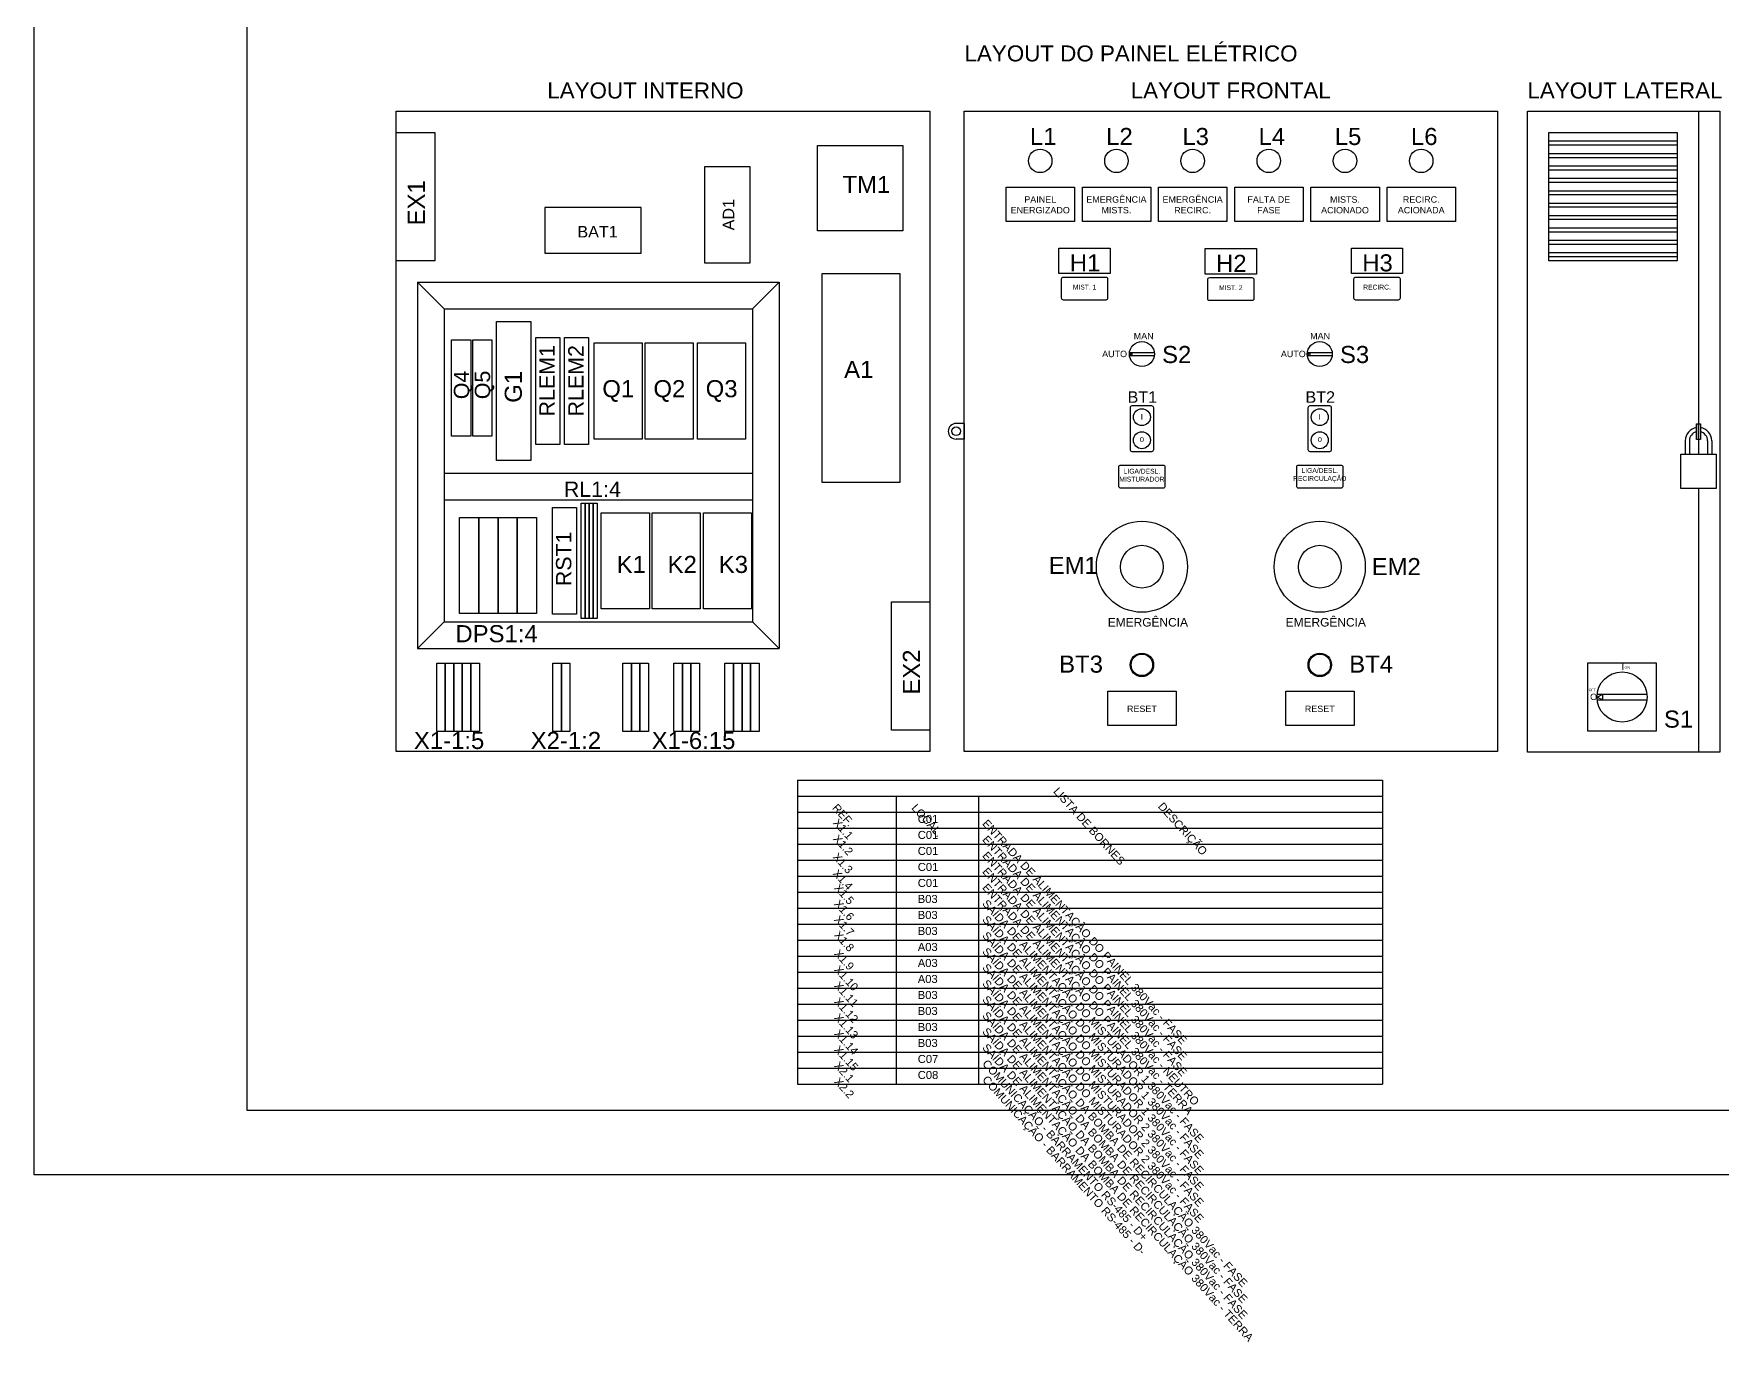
# Model space of a CAD drawing. Header units: millimetres. Extents: x 100 to 940, y 59 to 694.
# Drawn here: x 100 to 495.5, y 60.7 to 367.3 of the extents above; entities that cross this region are included whole.
import ezdxf

# ---------------------------------------------------------------- set-up
doc = ezdxf.new("R2010")
doc.units = ezdxf.units.MM
doc.styles.add('Annotative', font='arial.ttf')
doc.styles.add('Notes', font='arial.ttf', dxfattribs={"height": 3})
doc.styles.get("Standard").update_dxf_attribs({"font": 'arial.ttf'})

msp = doc.modelspace()

# ---------------------------------------------------------------- linework, layer by layer
for p, q in [((342.94, 349.17), (367.97, 349.17)), ((489.96, 349.17), (489.96, 268.83)), ((484.96, 342.17), (454.92, 342.17)), ((454.92, 341.26), (484.96, 341.26)), ((454.92, 339.26), (484.96, 339.26)), ((454.92, 338.36), (484.96, 338.36)), ((454.92, 336.36), (484.96, 336.36)), ((454.92, 335.46), (484.96, 335.46)), ((454.92, 333.45), (484.96, 333.45)), ((454.92, 332.55), (484.96, 332.55)), ((454.92, 330.55), (484.96, 330.55)), ((454.92, 329.65), (484.96, 329.65)), ((454.92, 327.65), (484.96, 327.65)), ((454.92, 326.75), (484.96, 326.75)), ((454.92, 324.74), (484.96, 324.74)), ((454.92, 323.84), (484.96, 323.84)), ((454.92, 321.84), (484.96, 321.84)), ((454.92, 320.94), (484.96, 320.94)), ((454.92, 318.94), (484.96, 318.94)), ((454.92, 318.04), (484.96, 318.04)), ((454.92, 316.03), (484.96, 316.03)), ((454.92, 315.13), (484.96, 315.13)), ((189.91, 309.14), (274.61, 309.14)), ((189.91, 309.14), (189.91, 223.3)), ((189.91, 309.14), (196.16, 302.88)), ((274.61, 309.14), (268.36, 302.88)), ((274.61, 309.14), (274.61, 223.3)), ((196.16, 302.88), (196.16, 229.56)), ((196.16, 302.88), (268.36, 302.88)), ((268.36, 302.88), (268.36, 229.56)), ((356.64, 292.27), (357.31, 292.61)), ((356.64, 292.27), (357.31, 291.94)), ((356.66, 292.61), (362.49, 292.61)), ((356.66, 291.94), (362.49, 291.94)), ((357.31, 291.94), (357.31, 292.61)), ((398.31, 292.27), (398.98, 292.61)), ((398.31, 292.27), (398.98, 291.94)), ((398.33, 292.61), (404.16, 292.61)), ((398.33, 291.94), (404.16, 291.94)), ((398.98, 291.94), (398.98, 292.61)), ((317.91, 276.02), (316.06, 276.02)), ((317.91, 276.02), (317.91, 272.33)), ((317.91, 272.33), (316.06, 272.33)), ((196.16, 264.34), (268.36, 264.34)), ((196.16, 258.08), (268.36, 258.08)), ((489.96, 260.76), (489.96, 199.02)), ((196.16, 229.56), (189.91, 223.3)), ((196.16, 229.56), (268.36, 229.56)), ((268.36, 229.56), (274.61, 223.3)), ((189.91, 223.3), (274.61, 223.3)), ((466.19, 211.91), (467.53, 212.58)), ((466.19, 211.91), (467.53, 211.24)), ((466.23, 212.58), (477.89, 212.58)), ((466.23, 211.24), (477.89, 211.24)), ((467.53, 211.24), (467.53, 212.58)), ((278.91, 192.41), (415.94, 192.41)), ((278.91, 192.41), (278.91, 121.16)), ((415.94, 192.41), (415.94, 121.16)), ((278.91, 188.66), (415.94, 188.66)), ((302, 188.66), (302, 121.16)), ((321.33, 188.66), (321.33, 121.16)), ((278.91, 184.91), (415.94, 184.91)), ((278.91, 181.16), (415.94, 181.16)), ((278.91, 177.41), (415.94, 177.41)), ((278.91, 177.41), (415.94, 177.41)), ((278.91, 173.66), (415.94, 173.66)), ((278.91, 169.91), (415.94, 169.91)), ((278.91, 166.16), (415.94, 166.16)), ((278.91, 162.41), (415.94, 162.41)), ((278.91, 158.66), (415.94, 158.66)), ((278.91, 154.91), (415.94, 154.91)), ((278.91, 151.16), (415.94, 151.16)), ((278.91, 147.41), (415.94, 147.41)), ((278.91, 143.66), (415.94, 143.66)), ((278.91, 139.91), (415.94, 139.91)), ((278.91, 136.16), (415.94, 136.16)), ((278.91, 132.41), (415.94, 132.41)), ((278.91, 128.66), (415.94, 128.66)), ((278.91, 124.91), (415.94, 124.91)), ((278.91, 121.16), (415.94, 121.16))]:
    msp.add_line(p, q)
at = {"linetype": 'Continuous'}
for p, q in [((489.96, 272.25), (489.96, 275.94)), ((486.86, 271.96), (486.86, 268.83)), ((487.82, 271.96), (487.82, 268.83)), ((492.1, 271.96), (492.1, 268.83)), ((493.06, 271.96), (493.06, 268.83))]:
    msp.add_line(p, q, dxfattribs=at)
for points in [[(100, 100), (940, 100), (940, 693.94), (100, 693.94)], [(150, 679), (925, 679), (925, 115), (150, 115)], [(184.91, 349.17), (309.91, 349.17), (309.91, 199.17), (184.91, 199.17)], [(317.91, 349.17), (442.91, 349.17), (442.91, 199.17), (317.91, 199.17)], [(449.91, 349.17), (494.97, 349.17), (494.97, 199.02), (449.91, 199.02)], [(184.91, 344.17), (193.92, 344.17), (193.92, 314.14), (184.91, 314.14)], [(454.92, 344.17), (484.96, 344.17), (484.96, 314.13), (454.92, 314.13)], [(283.58, 341.15), (303.61, 341.15), (303.61, 321.12), (283.58, 321.12)], [(267.79, 336.18), (257.11, 336.18), (257.11, 313.66), (267.79, 313.66)], [(327.78, 331.36), (343.8, 331.36), (343.8, 323.35), (327.78, 323.35)], [(345.63, 331.36), (361.65, 331.36), (361.65, 323.35), (345.63, 323.35)], [(363.48, 331.36), (379.5, 331.36), (379.5, 323.35), (363.48, 323.35)], [(381.33, 331.36), (397.35, 331.36), (397.35, 323.35), (381.33, 323.35)], [(399.18, 331.36), (415.2, 331.36), (415.2, 323.35), (399.18, 323.35)], [(417.03, 331.36), (433.05, 331.36), (433.05, 323.35), (417.03, 323.35)], [(242.28, 315.9), (242.28, 326.58), (219.75, 326.58), (219.75, 315.9)], [(340.16, 317.11), (352.16, 317.11), (352.16, 311.11), (340.16, 311.11)], [(374.41, 316.99), (386.41, 316.99), (386.41, 310.99), (374.41, 310.99)], [(408.66, 317.11), (420.66, 317.11), (420.66, 311.11), (408.66, 311.11)], [(284.66, 311.16), (302.91, 311.16), (302.91, 262.16), (284.66, 262.16)], [(208.43, 299.88), (216.44, 299.88), (216.44, 267.34), (208.43, 267.34)], [(197.88, 295.57), (202.38, 295.57), (202.38, 273.04), (197.88, 273.04)], [(202.82, 295.57), (207.33, 295.57), (207.33, 273.04), (202.82, 273.04)], [(217.59, 296.12), (223.2, 296.12), (223.2, 271.09), (217.59, 271.09)], [(224.35, 296.12), (229.96, 296.12), (229.96, 271.09), (224.35, 271.09)], [(231.25, 294.87), (242.52, 294.87), (242.52, 272.34), (231.25, 272.34)], [(243.23, 294.87), (254.49, 294.87), (254.49, 272.34), (243.23, 272.34)], [(255.47, 294.87), (266.73, 294.87), (266.73, 272.34), (255.47, 272.34)], [(228.23, 257.31), (229.17, 257.31), (229.17, 230.34), (228.23, 230.34)], [(229.17, 257.31), (230.11, 257.31), (230.11, 230.34), (229.17, 230.34)], [(230.11, 257.31), (231.05, 257.31), (231.05, 230.34), (230.11, 230.34)], [(231.05, 257.31), (232, 257.31), (232, 230.34), (231.05, 230.34)], [(199.73, 253.98), (204.24, 253.98), (204.24, 231.46), (199.73, 231.46)], [(204.24, 253.98), (208.75, 253.98), (208.75, 231.46), (204.24, 231.46)], [(208.75, 253.98), (213.25, 253.98), (213.25, 231.46), (208.75, 231.46)], [(213.25, 253.98), (217.76, 253.98), (217.76, 231.46), (213.25, 231.46)], [(221.49, 256.34), (227.1, 256.34), (227.1, 231.31), (221.49, 231.31)], [(232.93, 255.09), (244.2, 255.09), (244.2, 232.56), (232.93, 232.56)], [(244.88, 255.09), (256.14, 255.09), (256.14, 232.56), (244.88, 232.56)], [(256.87, 255.09), (268.13, 255.09), (268.13, 232.56), (256.87, 232.56)], [(300.89, 234.21), (309.91, 234.21), (309.91, 204.17), (300.89, 204.17)], [(194.38, 219.82), (196.38, 219.82), (196.38, 203.8), (194.38, 203.8)], [(196.38, 219.82), (198.38, 219.82), (198.38, 203.8), (196.38, 203.8)], [(198.38, 219.82), (200.38, 219.82), (200.38, 203.8), (198.38, 203.8)], [(200.38, 219.82), (202.39, 219.82), (202.39, 203.8), (200.38, 203.8)], [(202.39, 219.82), (204.39, 219.82), (204.39, 203.8), (202.39, 203.8)], [(221.6, 219.82), (223.6, 219.82), (223.6, 203.8), (221.6, 203.8)], [(223.6, 219.82), (225.61, 219.82), (225.61, 203.8), (223.6, 203.8)], [(237.98, 219.82), (239.99, 219.82), (239.99, 203.8), (237.98, 203.8)], [(239.99, 219.82), (241.99, 219.82), (241.99, 203.8), (239.99, 203.8)], [(241.99, 219.82), (243.99, 219.82), (243.99, 203.8), (241.99, 203.8)], [(249.93, 219.82), (251.94, 219.82), (251.94, 203.8), (249.93, 203.8)], [(251.94, 219.82), (253.94, 219.82), (253.94, 203.8), (251.94, 203.8)], [(253.94, 219.82), (255.94, 219.82), (255.94, 203.8), (253.94, 203.8)], [(261.91, 219.82), (263.91, 219.82), (263.91, 203.8), (261.91, 203.8)], [(263.91, 219.82), (265.92, 219.82), (265.92, 203.8), (263.91, 203.8)], [(265.92, 219.82), (267.92, 219.82), (267.92, 203.8), (265.92, 203.8)], [(267.92, 219.82), (269.92, 219.82), (269.92, 203.8), (267.92, 203.8)], [(464.05, 219.92), (480.07, 219.92), (480.07, 203.9), (464.05, 203.9)], [(351.6, 213.26), (367.62, 213.26), (367.62, 205.25), (351.6, 205.25)], [(393.27, 213.26), (409.29, 213.26), (409.29, 205.25), (393.27, 205.25)]]:
    msp.add_lwpolyline(points, close=True)
for points in [[(341.21, 310.31), (351.11, 310.31, -0.414214), (351.56, 309.86), (351.56, 305.36, -0.414214), (351.11, 304.91), (341.21, 304.91, -0.414214), (340.76, 305.36), (340.76, 309.86, -0.414214)], [(375.46, 310.2), (385.36, 310.2, -0.414214), (385.81, 309.75), (385.81, 305.25, -0.414214), (385.36, 304.8), (375.46, 304.8, -0.414214), (375.01, 305.25), (375.01, 309.75, -0.414214)], [(409.71, 310.31), (419.61, 310.31, -0.414214), (420.06, 309.86), (420.06, 305.36, -0.414214), (419.61, 304.91), (409.71, 304.91, -0.414214), (409.26, 305.36), (409.26, 309.86, -0.414214)], [(356.88, 269.83), (356.88, 279.73, -0.414214), (357.33, 280.18), (361.83, 280.18, -0.414214), (362.28, 279.73), (362.28, 269.83, -0.414214), (361.83, 269.38), (357.33, 269.38, -0.414214)], [(398.55, 269.83), (398.55, 279.73, -0.414214), (399, 280.18), (403.5, 280.18, -0.414214), (403.95, 279.73), (403.95, 269.83, -0.414214), (403.5, 269.38), (399, 269.38, -0.414214)], [(354.63, 266.25), (364.53, 266.25, -0.414214), (364.98, 265.8), (364.98, 261.3, -0.414214), (364.53, 260.85), (354.63, 260.85, -0.414214), (354.18, 261.3), (354.18, 265.8, -0.414214)], [(396.3, 266.25), (406.2, 266.25, -0.414214), (406.65, 265.8), (406.65, 261.3, -0.414214), (406.2, 260.85), (396.3, 260.85, -0.414214), (395.85, 261.3), (395.85, 265.8, -0.414214)]]:
    msp.add_lwpolyline(points, format="xyb", close=True)
for points in [[(489.51, 275.94), (490.42, 275.94), (490.42, 272.25), (489.51, 272.25)], [(485.82, 268.83), (494.1, 268.83), (494.1, 260.76), (485.82, 260.76)]]:
    msp.add_lwpolyline(points, close=True, dxfattribs=at)
for centre, radius in [((335.76, 337.54), 2.75), ((353.61, 337.54), 2.75), ((371.46, 337.54), 2.75), ((389.31, 337.54), 2.75), ((407.16, 337.54), 2.75), ((425.01, 337.54), 2.75), ((359.58, 292.27), 2.93), ((401.25, 292.27), 2.93), ((359.58, 277.48), 1.98), ((401.25, 277.48), 1.98), ((316.06, 274.17), 1.01), ((359.58, 272.08), 1.98), ((401.25, 272.08), 1.98), ((359.58, 242.44), 10.67), ((401.25, 242.44), 10.67), ((359.58, 242.44), 5.01), ((401.25, 242.44), 5.01), ((359.58, 219.44), 2.75), ((359.58, 219.44), 2.52), ((401.25, 219.44), 2.75), ((401.25, 219.44), 2.52), ((472.06, 211.91), 5.87)]:
    msp.add_circle(centre, radius)
msp.add_arc((316.06, 274.17), 1.84, 90, 270)
for radius, start, end in [(3.1, 98.4631, 180), (2.14, 102.3098, 180), (3.1, 0, 81.5369), (2.14, 0, 77.6902)]:
    msp.add_arc((489.96, 271.96), radius, start, end, dxfattribs=at)

# ---------------------------------------------------------------- texts
for s, height, rotation, style, p in [('EX1', 4.005, 90, 'Annotative', (191.61, 322.42)), ('AD1', 2.7, 90, 'Annotative', (264.1, 321.26)), ('RLEM1', 3.587, 90, 'Annotative', (222.02, 277.66)), ('RLEM2', 3.587, 90, 'Annotative', (228.78, 277.66)), ('Q4', 3.587, 90, 'Annotative', (201.99, 281.69)), ('Q5', 3.587, 90, 'Annotative', (206.9, 281.69)), ('G1', 4.005, 90, 'Annotative', (214.33, 280.85)), ('RST1', 3.587, 90, 'Annotative', (225.92, 237.88)), ('EX2', 4.005, 90, 'Annotative', (307.6, 212.46)), ('LISTA DE BORNES', 1.875, 312.1646, 'Notes', (338.7, 189.69)), ('REF.', 1.875, 312.1646, 'Notes', (286.92, 185.82)), ('LOCAL.', 1.875, 312.1646, 'Notes', (305.48, 185.82)), ('DESCRIÇÃO', 1.875, 312.1646, 'Notes', (363.22, 186.17)), ('X1.1', 1.875, 312.1646, 'Notes', (287.1, 182.33)), ('ENTRADA DE ALIMENTAÇÃO DO PAINEL 380Vac - FASE', 1.875, 312.1646, 'Notes', (322.06, 182.14)), ('X1.2', 1.875, 312.1646, 'Notes', (287.1, 178.6)), ('ENTRADA DE ALIMENTAÇÃO DO PAINEL 380Vac - FASE', 1.875, 312.1646, 'Notes', (322.06, 178.39)), ('X1.3', 1.875, 312.1646, 'Notes', (287.03, 174.33)), ('ENTRADA DE ALIMENTAÇÃO DO PAINEL 380Vac - FASE', 1.875, 312.1646, 'Notes', (322.06, 174.64)), ('X1.4', 1.875, 312.1646, 'Notes', (287.03, 170.48)), ('ENTRADA DE ALIMENTAÇÃO DO PAINEL 380Vac - NEUTRO', 1.875, 312.1646, 'Notes', (322.06, 170.89)), ('X1.5', 1.875, 312.1646, 'Notes', (287.34, 167.06)), ('ENTRADA DE ALIMENTAÇÃO DO PAINEL 380Vac - TERRA', 1.875, 312.1646, 'Notes', (322.06, 167.14)), ('X1.6', 1.875, 312.1646, 'Notes', (287.34, 163.33)), ('SAÍDA DE ALIMENTAÇÃO DO MISTURADOR 1 380Vac - FASE', 1.875, 312.1646, 'Notes', (322.06, 163.39)), ('X1.7', 1.875, 312.1646, 'Notes', (287.34, 159.67)), ('SAÍDA DE ALIMENTAÇÃO DO MISTURADOR 1 380Vac - FASE', 1.875, 312.1646, 'Notes', (322.06, 159.64)), ('X1.8', 1.875, 312.1646, 'Notes', (287.34, 156.04)), ('SAÍDA DE ALIMENTAÇÃO DO MISTURADOR 1 380Vac - FASE', 1.875, 312.1646, 'Notes', (322.06, 155.89)), ('X1.9', 1.875, 312.1646, 'Notes', (287.34, 151.68)), ('SAÍDA DE ALIMENTAÇÃO DO MISTURADOR 2 380Vac - FASE', 1.875, 312.1646, 'Notes', (322.06, 152.14)), ('X1.10', 1.875, 312.1646, 'Notes', (287.34, 147.93)), ('SAÍDA DE ALIMENTAÇÃO DO MISTURADOR 2 380Vac - FASE', 1.875, 312.1646, 'Notes', (322.06, 148.39)), ('X1.11', 1.875, 312.1646, 'Notes', (287.34, 144.18)), ('SAÍDA DE ALIMENTAÇÃO DO MISTURADOR 2 380Vac - FASE', 1.875, 312.1646, 'Notes', (322.06, 144.64)), ('X1.12', 1.875, 312.1646, 'Notes', (287.34, 140.43)), ('SAÍDA DE ALIMENTAÇÃO DA BOMBA DE RECIRCULAÇÃO 380Vac - FASE', 1.875, 312.1646, 'Notes', (322.06, 140.89)), ('X1.13', 1.875, 312.1646, 'Notes', (287.34, 136.68)), ('SAÍDA DE ALIMENTAÇÃO DA BOMBA DE RECIRCULAÇÃO 380Vac - FASE', 1.875, 312.1646, 'Notes', (322.06, 137.14)), ('X1.14', 1.875, 312.1646, 'Notes', (287.34, 132.93)), ('SAÍDA DE ALIMENTAÇÃO DA BOMBA DE RECIRCULAÇÃO 380Vac - FASE', 1.875, 312.1646, 'Notes', (322.06, 133.39)), ('SAÍDA DE ALIMENTAÇÃO DA BOMBA DE RECIRCULAÇÃO 380Vac - TERRA', 1.875, 312.1646, 'Notes', (322.06, 129.64)), ('X1.15', 1.875, 312.1646, 'Notes', (287.34, 129.18)), ('X2.1', 1.875, 312.1646, 'Notes', (287.34, 125.43)), ('COMUNICAÇÃO - BARRAMENTO RS-485 - D+', 1.875, 312.1646, 'Notes', (322.06, 125.89)), ('X2.2', 1.875, 312.1646, 'Notes', (287.34, 121.68)), ('COMUNICAÇÃO - BARRAMENTO RS-485 - D-', 1.875, 312.1646, 'Notes', (322.06, 122.14))]:
    msp.add_text(s, height=height, rotation=rotation, dxfattribs=dict(style=style)).set_placement(p)
for s, height, style, p in [('BAT1', 2.7, 'Annotative', (227.35, 319.59)), ('BT1', 2.7, 'Annotative', (356.23, 280.85)), ('BT2', 2.7, 'Annotative', (397.9, 280.85)), ('I', 1.35, 'Annotative', (359.31, 276.88)), ('I', 1.35, 'Annotative', (400.98, 276.88)), ('o', 1.35, 'Annotative', (359.05, 271.71)), ('o', 1.35, 'Annotative', (400.72, 271.71)), ('RL1:4', 3.587, 'Annotative', (224.17, 258.81)), ('X1-1:5', 4.005, 'Annotative', (189.05, 199.73)), ('X2-1:2', 4.005, 'Annotative', (216.41, 199.73)), ('X1-6:15', 4.005, 'Annotative', (244.76, 199.73)), ('C01', 1.875, 'Notes', (307.08, 182.4)), ('C01', 1.875, 'Notes', (307.08, 178.65)), ('C01', 1.875, 'Notes', (307.08, 174.9)), ('C01', 1.875, 'Notes', (307.08, 171.15)), ('C01', 1.875, 'Notes', (307.08, 167.4)), ('B03', 1.875, 'Notes', (307.08, 163.65)), ('B03', 1.875, 'Notes', (307.08, 159.9)), ('A03', 1.875, 'Notes', (307.08, 152.4)), ('B03', 1.875, 'Notes', (307.08, 156.15)), ('A03', 1.875, 'Notes', (307.08, 148.65)), ('A03', 1.875, 'Notes', (307.08, 144.9)), ('B03', 1.875, 'Notes', (307.08, 141.15)), ('B03', 1.875, 'Notes', (307.08, 137.4)), ('B03', 1.875, 'Notes', (307.08, 133.65)), ('B03', 1.875, 'Notes', (307.08, 129.9)), ('C07', 1.875, 'Notes', (307.08, 126.15)), ('C08', 1.875, 'Notes', (307.08, 122.4))]:
    msp.add_text(s, height=height, dxfattribs=dict(style=style)).set_placement(p)
for s, width, gutter_width, insert, char_height, attachment_point, style in [('LAYOUT DO PAINEL ELÉTRICO', 141.5358, 15, (318.03, 364.59), 3.75, 1, 'Notes'), ('LAYOUT INTERNO', 141.5358, 15, (220.29, 355.91), 3.75, 1, 'Notes'), ('LAYOUT FRONTAL', 141.5358, 15, (356.96, 355.91), 3.75, 1, 'Notes'), ('LAYOUT LATERAL', 141.5358, 15, (449.89, 355.91), 3.75, 1, 'Notes'), ('L1', 3.5666, 15, (333.36, 345.26), 4.005, 1, 'Notes'), ('L2', 3.5666, 15, (351.21, 345.26), 4.005, 1, 'Notes'), ('L3', 3.5666, 15, (369.06, 345.26), 4.005, 1, 'Notes'), ('L4', 3.5666, 15, (386.91, 345.26), 4.005, 1, 'Notes'), ('L5', 3.5666, 15, (404.76, 345.26), 4.005, 1, 'Notes'), ('L6', 3.5666, 15, (422.61, 345.26), 4.005, 1, 'Notes'), ('TM1', 11.7467, 15, (289.45, 334.01), 4.005, 1, 'Notes'), ('PAINEL\\PENERGIZADO', 10, 15, (335.76, 327.23), 1.502, 5, 'Notes'), ('EMERGÊNCIA\\PMISTS.', 10, 15, (353.61, 327.23), 1.502, 5, 'Notes'), ('EMERGÊNCIA\\PRECIRC.', 10, 15, (371.46, 327.23), 1.502, 5, 'Notes'), ('FALTA DE\\PFASE', 10, 15, (389.31, 327.23), 1.502, 5, 'Notes'), ('MISTS.\\PACIONADO', 10, 15, (407.16, 327.23), 1.502, 5, 'Notes'), ('RECIRC. ACIONADA', 10, 15, (425.01, 327.23), 1.5019, 5, 'Notes'), ('H1', 3.5666, 15, (342.7, 315.65), 4.005, 1, 'Notes'), ('H2', 3.5666, 15, (376.95, 315.53), 4.005, 1, 'Notes'), ('H3', 3.5666, 15, (411.2, 315.65), 4.005, 1, 'Notes'), ('MIST. 1', 30.872, 11.41, (346.16, 307.95), 1.125, 5, 'Annotative'), ('RECIRC.', 30.872, 11.41, (414.66, 307.95), 1.125, 5, 'Annotative'), ('MIST. 2', 30.872, 11.41, (380.41, 307.83), 1.125, 5, 'Annotative'), ('MAN', 9.573, 15, (357.67, 297.24), 1.502, 1, 'Notes'), ('MAN', 9.573, 15, (398.99, 297.24), 1.502, 1, 'Notes'), ('AUTO', 7.8324, 15, (350.27, 293.05), 1.502, 1, 'Notes'), ('S2', 3.5666, 15, (364.31, 294.17), 4.005, 1, 'Notes'), ('AUTO', 7.8324, 15, (392.14, 293.05), 1.502, 1, 'Notes'), ('S3', 3.5666, 15, (405.98, 294.17), 4.005, 1, 'Notes'), ('A1', 11.7467, 15, (289.83, 290.68), 4.005, 1, 'Notes'), ('Q1', 11.7467, 15, (233.18, 286.16), 4.005, 1, 'Notes'), ('Q2', 11.7467, 15, (245.16, 286.16), 4.005, 1, 'Notes'), ('Q3', 11.7467, 15, (257.4, 286.16), 4.005, 1, 'Notes'), ('LIGA/DESL.\\PMISTURADOR', 30.872, 11.41, (359.58, 263.88), 1.125, 5, 'Annotative'), ('LIGA/DESL.\\PRECIRCULAÇÃO', 30.872, 11.41, (401.25, 263.88), 1.125, 5, 'Annotative'), ('K1', 11.7467, 15, (236.54, 244.98), 4.005, 1, 'Notes'), ('K2', 11.7467, 15, (248.48, 244.98), 4.005, 1, 'Notes'), ('K3', 11.7467, 15, (260.47, 244.98), 4.005, 1, 'Notes'), ('EM1', 3.5666, 15, (337.74, 244.75), 4.005, 1, 'Notes'), ('EM2', 3.5666, 15, (413.4, 244.47), 4.005, 1, 'Notes'), ('DPS1:4', 11.7467, 15, (198.77, 228.75), 4.005, 1, 'Notes'), ('BT3', 3.5666, 15, (340.2, 221.62), 4.005, 1, 'Notes'), ('BT4', 3.5666, 15, (408.15, 221.62), 4.005, 1, 'Notes'), ('I', 9.573, 15, (471.94, 219.7), 1.5, 1, 'Notes'), ('ON', 8.4126, 15, (472.64, 219.12), 0.601, 1, 'Notes'), ('OFF', 11.6036, 15, (464.23, 213.87), 0.601, 1, 'Notes'), ('RESET', 10, 15, (359.58, 209.13), 1.502, 5, 'Notes'), ('RESET', 10, 15, (401.25, 209.13), 1.502, 5, 'Notes'), ('O', 7.8324, 15, (464.58, 212.69), 1.5, 1, 'Notes'), ('S1', 3.5666, 15, (481.87, 208.73), 4.005, 1, 'Notes')]:
    msp.add_mtext_dynamic_manual_height_columns(s, width=width, gutter_width=gutter_width, heights=[0], dxfattribs=dict(insert=insert, char_height=char_height, attachment_point=attachment_point, style=style))
at = {"char_height": 2.002, "attachment_point": 5}
for insert in [(360.98, 229.41), (402.65, 229.41)]:
    msp.add_mtext_dynamic_manual_height_columns('EMERGÊNCIA', width=59.096, gutter_width=15, heights=[0], dxfattribs=dict(at, insert=insert))

doc.saveas('drawing.dxf')
